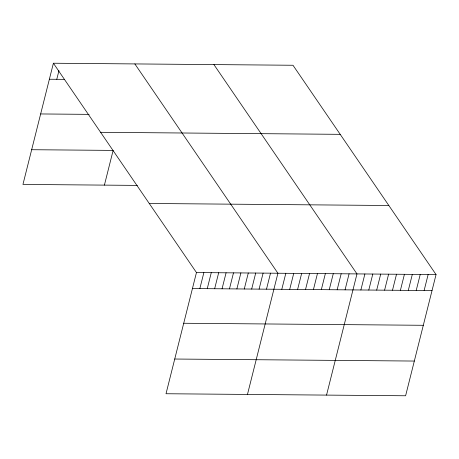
<?xml version="1.0" encoding="UTF-8"?>
<svg xmlns="http://www.w3.org/2000/svg" width="459" height="459" viewBox="0 0 459 459"><rect width="100%" height="100%" fill="white"/><g stroke="black" fill="none" stroke-linecap="round" stroke-linejoin="round"><path stroke-width="0.69" d="M53.393 63.233L196.458 272.548L166.015 393.742L405.607 395.767L436.05 274.574L292.985 65.258L53.393 63.233L22.95 184.426L137.356 185.396M56.778 79.298L58.953 70.629M104.411 185.115L113.132 150.403L31.671 149.714M199.843 288.613L203.865 272.612M207.25 288.677L211.266 272.675M214.651 288.74L218.673 272.732M222.058 288.803L226.08 272.795M229.466 288.866L233.488 272.858M236.873 288.929L240.889 272.921M244.274 288.992L248.296 272.985M251.681 289.055L255.703 273.048M259.088 289.118L263.105 273.111M266.495 289.176L270.512 273.174M247.476 394.43L277.919 273.237L134.854 63.921M281.803 289.308L285.825 273.306M289.709 289.377L293.731 273.369M297.616 289.44L301.638 273.438M305.528 289.509L309.544 273.507M313.434 289.577L317.45 273.57M321.34 289.64L325.356 273.639M329.246 289.709L333.263 273.707M337.153 289.778L341.169 273.771M345.059 289.841L349.075 273.839M326.544 395.096L356.982 273.903L213.917 64.593M360.872 289.979L364.894 273.971M368.778 290.042L372.8 274.04M376.684 290.111L380.706 274.103M384.59 290.18L388.612 274.172M392.497 290.243L396.519 274.241M400.403 290.312L404.425 274.304M408.309 290.381L412.331 274.373M416.215 290.444L420.237 274.442M424.122 290.513L428.144 274.505M49.371 79.241L64.18 79.361M40.65 113.952L89.126 114.36M100.601 132.307L340.194 134.332M149.244 203.475L388.836 205.5M196.458 272.548L436.05 274.574M192.436 288.55L432.028 290.581M183.72 323.262L423.313 325.293M174.736 359.03L414.328 361.055"/></g></svg>
